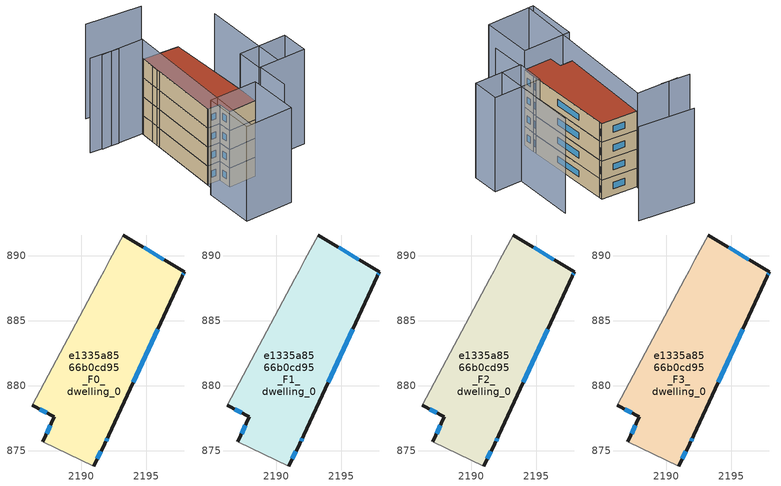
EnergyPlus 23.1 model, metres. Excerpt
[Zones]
e1335a8566b0cd95_F0_dwelling_0
 floor ground (EU_floor_Construction): 2197.93,888.77 2197.77,888.42 2192.12,876.18 2191.8,875.54 2190.95,873.83 2187.02,875.69 2187.93,877.61 2186.22,878.51 2191.42,888.24 2191.75,888.85 2192.2,889.7 2193.23,891.61 z0
 wall outside (EU_wall_Construction): 2190.95,873.83 2191.8,875.54 2192.12,876.18 2197.77,888.42 2197.93,888.77 2193.23,891.61 / 2186.22,878.51 2187.93,877.61 2187.02,875.69 z0:3
 wall adiabatic (EU_wall_Construction): 2193.23,891.61 2192.2,889.7 2191.75,888.85 2191.42,888.24 2186.22,878.51 / 2187.02,875.69 2190.95,873.83 z0:3
 window (EU_Window_Construction): 2196.37,889.71 2194.8,890.66 / 2197.83,888.53 2197.88,888.65 / 2194.01,880.26 2195.89,884.34 / 2191.91,875.75 2192.02,875.96 / 2191.24,874.4 2191.52,874.97 / 2187.63,876.97 2187.33,876.33 / 2186.79,878.21 2187.36,877.91 z1:2
e1335a8566b0cd95_F1_dwelling_0
 floor to e1335a8566b0cd95_F0_dwelling_0 (EU_floor_Construction): 2197.93,888.77 2197.77,888.42 2192.12,876.18 2191.8,875.54 2190.95,873.83 2187.02,875.69 2187.93,877.61 2186.22,878.51 2191.42,888.24 2191.75,888.85 2192.2,889.7 2193.23,891.61 z3
 wall outside (EU_wall_Construction): 2190.95,873.83 2191.8,875.54 2192.12,876.18 2197.77,888.42 2197.93,888.77 2193.23,891.61 / 2186.22,878.51 2187.93,877.61 2187.02,875.69 z3:6
 wall adiabatic (EU_wall_Construction): 2193.23,891.61 2192.2,889.7 2191.75,888.85 2191.42,888.24 2186.22,878.51 / 2187.02,875.69 2190.95,873.83 z3:6
 window (EU_Window_Construction): 2196.37,889.71 2194.8,890.66 / 2197.83,888.53 2197.88,888.65 / 2194.01,880.26 2195.89,884.34 / 2191.91,875.75 2192.02,875.96 / 2191.24,874.4 2191.52,874.97 / 2187.63,876.97 2187.33,876.33 / 2186.79,878.21 2187.36,877.91 z4:5
e1335a8566b0cd95_F2_dwelling_0
 floor to e1335a8566b0cd95_F1_dwelling_0 (EU_floor_Construction): 2197.93,888.77 2197.77,888.42 2192.12,876.18 2191.8,875.54 2190.95,873.83 2187.02,875.69 2187.93,877.61 2186.22,878.51 2191.42,888.24 2191.75,888.85 2192.2,889.7 2193.23,891.61 z6
 wall outside (EU_wall_Construction): 2190.95,873.83 2191.8,875.54 2192.12,876.18 2197.77,888.42 2197.93,888.77 2193.23,891.61 / 2186.22,878.51 2187.93,877.61 2187.02,875.69 z6:9
 wall adiabatic (EU_wall_Construction): 2193.23,891.61 2192.2,889.7 2191.75,888.85 2191.42,888.24 2186.22,878.51 / 2187.02,875.69 2190.95,873.83 z6:9
 window (EU_Window_Construction): 2196.37,889.71 2194.8,890.66 / 2197.83,888.53 2197.88,888.65 / 2194.01,880.26 2195.89,884.34 / 2191.91,875.75 2192.02,875.96 / 2191.24,874.4 2191.52,874.97 / 2187.63,876.97 2187.33,876.33 / 2186.79,878.21 2187.36,877.91 z7:8
e1335a8566b0cd95_F3_dwelling_0
 floor to e1335a8566b0cd95_F2_dwelling_0 (EU_floor_Construction): 2197.93,888.77 2197.77,888.42 2192.12,876.18 2191.8,875.54 2190.95,873.83 2187.02,875.69 2187.93,877.61 2186.22,878.51 2191.42,888.24 2191.75,888.85 2192.2,889.7 2193.23,891.61 z9
 wall outside (EU_wall_Construction): 2190.95,873.83 2191.8,875.54 2192.12,876.18 2197.77,888.42 2197.93,888.77 2193.23,891.61 / 2186.22,878.51 2187.93,877.61 2187.02,875.69 z9:12
 wall adiabatic (EU_wall_Construction): 2193.23,891.61 2192.2,889.7 2191.75,888.85 2191.42,888.24 2186.22,878.51 / 2187.02,875.69 2190.95,873.83 z9:12
 window (EU_Window_Construction): 2196.37,889.71 2194.8,890.66 / 2197.83,888.53 2197.88,888.65 / 2194.01,880.26 2195.89,884.34 / 2191.91,875.75 2192.02,875.96 / 2191.24,874.4 2191.52,874.97 / 2187.63,876.97 2187.33,876.33 / 2186.79,878.21 2187.36,877.91 z10:11
 roof outside (EU_roof_Construction): 2192.12,876.18 2197.77,888.42 2197.93,888.77 2193.23,891.61 2192.2,889.7 2191.75,888.85 2191.42,888.24 2186.22,878.51 2187.93,877.61 2187.02,875.69 2190.95,873.83 2191.8,875.54 z12
shading: 2192.15,870.18 2194.31,874.8 / 2196.95,873.42 2203.08,885.97 / 2187.61,894.9 2193.35,891.83 / 2193.35,891.83 2181.56,869.78 / 2186.12,895.92 2189.89,893.6 / 2200.41,895.56 2193.18,900.13 / 2190.95,873.83 2187.48,866.75 / 2187.48,866.75 2180.79,870.03 / 2180.79,870.03 2184.26,877.11 / 2184.26,877.11 2190.95,873.83 / 2200.84,871.55 2194.19,874.86 / 2194.19,874.86 2196.09,878.68 / 2196.09,878.68 2202.74,875.37 / 2202.74,875.37 2200.84,871.55 z0:15
[Building]
EU S2 Campaign: North Axis=0; Terrain=City; Solar Distribution=FullExterior
[Site:Location]
Bologna: Latitude=44.5; Longitude=11.25; Time Zone=1; Elevation=37
[SizingPeriod:WeatherFileDays]
AnnualSizingPeriod: Begin Month=1; Begin Day of Month=1; End Month=12; End Day of Month=31; Day of Week for Start Day=Monday; Use Weather File Daylight Saving Period=No; Use Weather File Rain and Snow Indicators=No
[MATERIAL]
EU_InternalMass_Material: Roughness=MediumRough; Thickness=0.1; Conductivity=1; Density=1800; Specific Heat=900; Thermal Absorptance=0.9; Solar Absorptance=0.7; Visible Absorptance=0.7
[MATERIAL:NOMASS] Roughness=MediumRough; Thermal Absorptance=0.9; Solar Absorptance=0.7; Visible Absorptance=0.7
Name | Thermal Resistance
EU_wall_NoMass | 0.937881
EU_roof_NoMass | 0.548572
EU_floor_NoMass | 0.71348
[WINDOWMATERIAL:SIMPLEGLAZINGSYSTEM]
EU_Window_SimpleGlazing: UFactor=4.25633; Solar Heat Gain Coefficient=0.85; Visible Transmittance=0.85
[CONSTRUCTION]
EU_wall_Construction: EU_wall_NoMass
EU_roof_Construction: EU_roof_NoMass
EU_floor_Construction: EU_floor_NoMass
EU_Window_Construction: EU_Window_SimpleGlazing
EU_InternalMass_Construction: EU_InternalMass_Material
[ZONE] Type=1; Multiplier=1; Ceiling Height=autocalculate; Volume=287.231; Floor Area=autocalculate; Part of Total Floor Area=Yes
e1335a8566b0cd95_F0_dwelling_0; e1335a8566b0cd95_F1_dwelling_0; e1335a8566b0cd95_F2_dwelling_0; e1335a8566b0cd95_F3_dwelling_0
[INTERNALMASS] Construction=EU_InternalMass_Construction; Surface Area=95.7435
Name | Zone or ZoneList
e1335a8566b0cd95_F0_dwelling_0_EU_InternalMass | e1335a8566b0cd95_F0_dwelling_0
e1335a8566b0cd95_F1_dwelling_0_EU_InternalMass | e1335a8566b0cd95_F1_dwelling_0
e1335a8566b0cd95_F2_dwelling_0_EU_InternalMass | e1335a8566b0cd95_F2_dwelling_0
e1335a8566b0cd95_F3_dwelling_0_EU_InternalMass | e1335a8566b0cd95_F3_dwelling_0
[OTHEREQUIPMENT] Fuel Type=Electricity; Design Level Calculation Method=Watts/Area; Power per Zone Floor Area=1; Fraction Latent=0; Fraction Radiant=0; Fraction Lost=0; Carbon Dioxide Generation Rate=0; EndUse Subcategory=EU_Step8_InternalGains
Name | Zone or ZoneList or Space or SpaceList | Schedule
EU_Step8_InternalGain_e1335a8566b0cd95_F0_dwelling_0_f000 | e1335a8566b0cd95_F0_dwelling_0 | EU_Step8_GainSchedule_e1335a8566b0cd95_F0_dwelling_0_f000
EU_Step8_InternalGain_e1335a8566b0cd95_F1_dwelling_0_f000 | e1335a8566b0cd95_F1_dwelling_0 | EU_Step8_GainSchedule_e1335a8566b0cd95_F1_dwelling_0_f000
EU_Step8_InternalGain_e1335a8566b0cd95_F2_dwelling_0_f000 | e1335a8566b0cd95_F2_dwelling_0 | EU_Step8_GainSchedule_e1335a8566b0cd95_F2_dwelling_0_f000
EU_Step8_InternalGain_e1335a8566b0cd95_F3_dwelling_0_f000 | e1335a8566b0cd95_F3_dwelling_0 | EU_Step8_GainSchedule_e1335a8566b0cd95_F3_dwelling_0_f000
[ZONEVENTILATION:DESIGNFLOWRATE] Schedule=EU_AlwaysOn; Design Flow Rate Calculation Method=AirChanges/Hour; Air Changes per Hour=0.687892; Ventilation Type=Natural; Fan Pressure Rise=0; Fan Total Efficiency=1; Constant Term Coefficient=1; Temperature Term Coefficient=0; Velocity Term Coefficient=0; Velocity Squared Term Coefficient=0; Minimum Indoor Temperature=-100; Maximum Indoor Temperature=100; Delta Temperature=-100; Minimum Outdoor Temperature=-100; Maximum Outdoor Temperature=100; Maximum Wind Speed=40
Name | Zone or ZoneList or Space or SpaceList
EU_ConstantAir_e1335a8566b0cd95_F0_dwelling_0 | e1335a8566b0cd95_F0_dwelling_0
EU_ConstantAir_e1335a8566b0cd95_F1_dwelling_0 | e1335a8566b0cd95_F1_dwelling_0
EU_ConstantAir_e1335a8566b0cd95_F2_dwelling_0 | e1335a8566b0cd95_F2_dwelling_0
EU_ConstantAir_e1335a8566b0cd95_F3_dwelling_0 | e1335a8566b0cd95_F3_dwelling_0
[HVACTEMPLATE:THERMOSTAT] Constant Heating Setpoint=20; Constant Cooling Setpoint=50
EU_HeatOnly_e1335a8566b0cd95_F0_dwelling_0; EU_HeatOnly_e1335a8566b0cd95_F1_dwelling_0; EU_HeatOnly_e1335a8566b0cd95_F2_dwelling_0; EU_HeatOnly_e1335a8566b0cd95_F3_dwelling_0
[HVACTEMPLATE:ZONE:IDEALLOADSAIRSYSTEM] System Availability Schedule=EU_AlwaysOn; Maximum Heating Supply Air Temperature=50; Minimum Cooling Supply Air Temperature=13; Maximum Heating Supply Air Humidity Ratio=0.0156; Minimum Cooling Supply Air Humidity Ratio=0.0077; Heating Limit=NoLimit; Cooling Limit=NoLimit; Heating Availability Schedule=EU_AlwaysOn; Cooling Availability Schedule=EU_CoolingOff; Dehumidification Control Type=ConstantSensibleHeatRatio; Cooling Sensible Heat Ratio=0.7; Dehumidification Setpoint=60; Humidification Control Type=None; Humidification Setpoint=30; Outdoor Air Method=None; Outdoor Air Flow Rate per Person=0.00944; Outdoor Air Flow Rate per Zone Floor Area=0; Outdoor Air Flow Rate per Zone=0; Demand Controlled Ventilation Type=None; Outdoor Air Economizer Type=NoEconomizer; Heat Recovery Type=None; Sensible Heat Recovery Effectiveness=0.7; Latent Heat Recovery Effectiveness=0.65
Name | Template Thermostat
e1335a8566b0cd95_F0_dwelling_0 | EU_HeatOnly_e1335a8566b0cd95_F0_dwelling_0
e1335a8566b0cd95_F1_dwelling_0 | EU_HeatOnly_e1335a8566b0cd95_F1_dwelling_0
e1335a8566b0cd95_F2_dwelling_0 | EU_HeatOnly_e1335a8566b0cd95_F2_dwelling_0
e1335a8566b0cd95_F3_dwelling_0 | EU_HeatOnly_e1335a8566b0cd95_F3_dwelling_0
[SIZING:ZONE] Zone Cooling Design Supply Air Temperature Input Method=SupplyAirTemperature; Zone Cooling Design Supply Air Temperature=13; Zone Heating Design Supply Air Temperature Input Method=SupplyAirTemperature; Zone Heating Design Supply Air Temperature=50; Zone Cooling Design Supply Air Humidity Ratio=0.008; Zone Heating Design Supply Air Humidity Ratio=0.008; Cooling Design Air Flow Method=DesignDay; Cooling Design Air Flow Rate=0; Cooling Minimum Air Flow per Zone Floor Area=0.000762; Cooling Minimum Air Flow=0; Cooling Minimum Air Flow Fraction=0.2; Heating Design Air Flow Method=DesignDay; Heating Design Air Flow Rate=0; Heating Maximum Air Flow per Zone Floor Area=0.002032; Heating Maximum Air Flow=0.141576; Heating Maximum Air Flow Fraction=0.3; Account for Dedicated Outdoor Air System=No; Dedicated Outdoor Air System Control Strategy=NeutralSupplyAir; Dedicated Outdoor Air Low Setpoint Temperature for Design=autosize; Dedicated Outdoor Air High Setpoint Temperature for Design=autosize; Zone Load Sizing Method=Sensible Load Only No Latent Load; Zone Latent Cooling Design Supply Air Humidity Ratio Input Method=HumidityRatioDifference; Zone Cooling Design Supply Air Humidity Ratio Difference=0.005; Zone Latent Heating Design Supply Air Humidity Ratio Input Method=HumidityRatioDifference; Zone Humidification Design Supply Air Humidity Ratio Difference=0.005
e1335a8566b0cd95_F0_dwelling_0; e1335a8566b0cd95_F1_dwelling_0; e1335a8566b0cd95_F2_dwelling_0; e1335a8566b0cd95_F3_dwelling_0
[SCHEDULE:CONSTANT]
Name | Hourly Value
EU_AlwaysOn | 1
EU_CoolingOff | 0
[SCHEDULE:FILE] Column Number=1; Rows to Skip at Top=0; Number of Hours of Data=8760; Column Separator=Comma; Interpolate to Timestep=No; Minutes per Item=60; Adjust Schedule for Daylight Savings=Yes
Name | File
EU_Step8_GainSchedule_e1335a8566b0cd95_F0_dwelling_0_f000 | ../../schedules/e1335a8566b0cd95/e1335a8566b0cd95_F0_dwelling_0_f000_gain.csv
EU_Step8_GainSchedule_e1335a8566b0cd95_F1_dwelling_0_f000 | ../../schedules/e1335a8566b0cd95/e1335a8566b0cd95_F1_dwelling_0_f000_gain.csv
EU_Step8_GainSchedule_e1335a8566b0cd95_F2_dwelling_0_f000 | ../../schedules/e1335a8566b0cd95/e1335a8566b0cd95_F2_dwelling_0_f000_gain.csv
EU_Step8_GainSchedule_e1335a8566b0cd95_F3_dwelling_0_f000 | ../../schedules/e1335a8566b0cd95/e1335a8566b0cd95_F3_dwelling_0_f000_gain.csv
